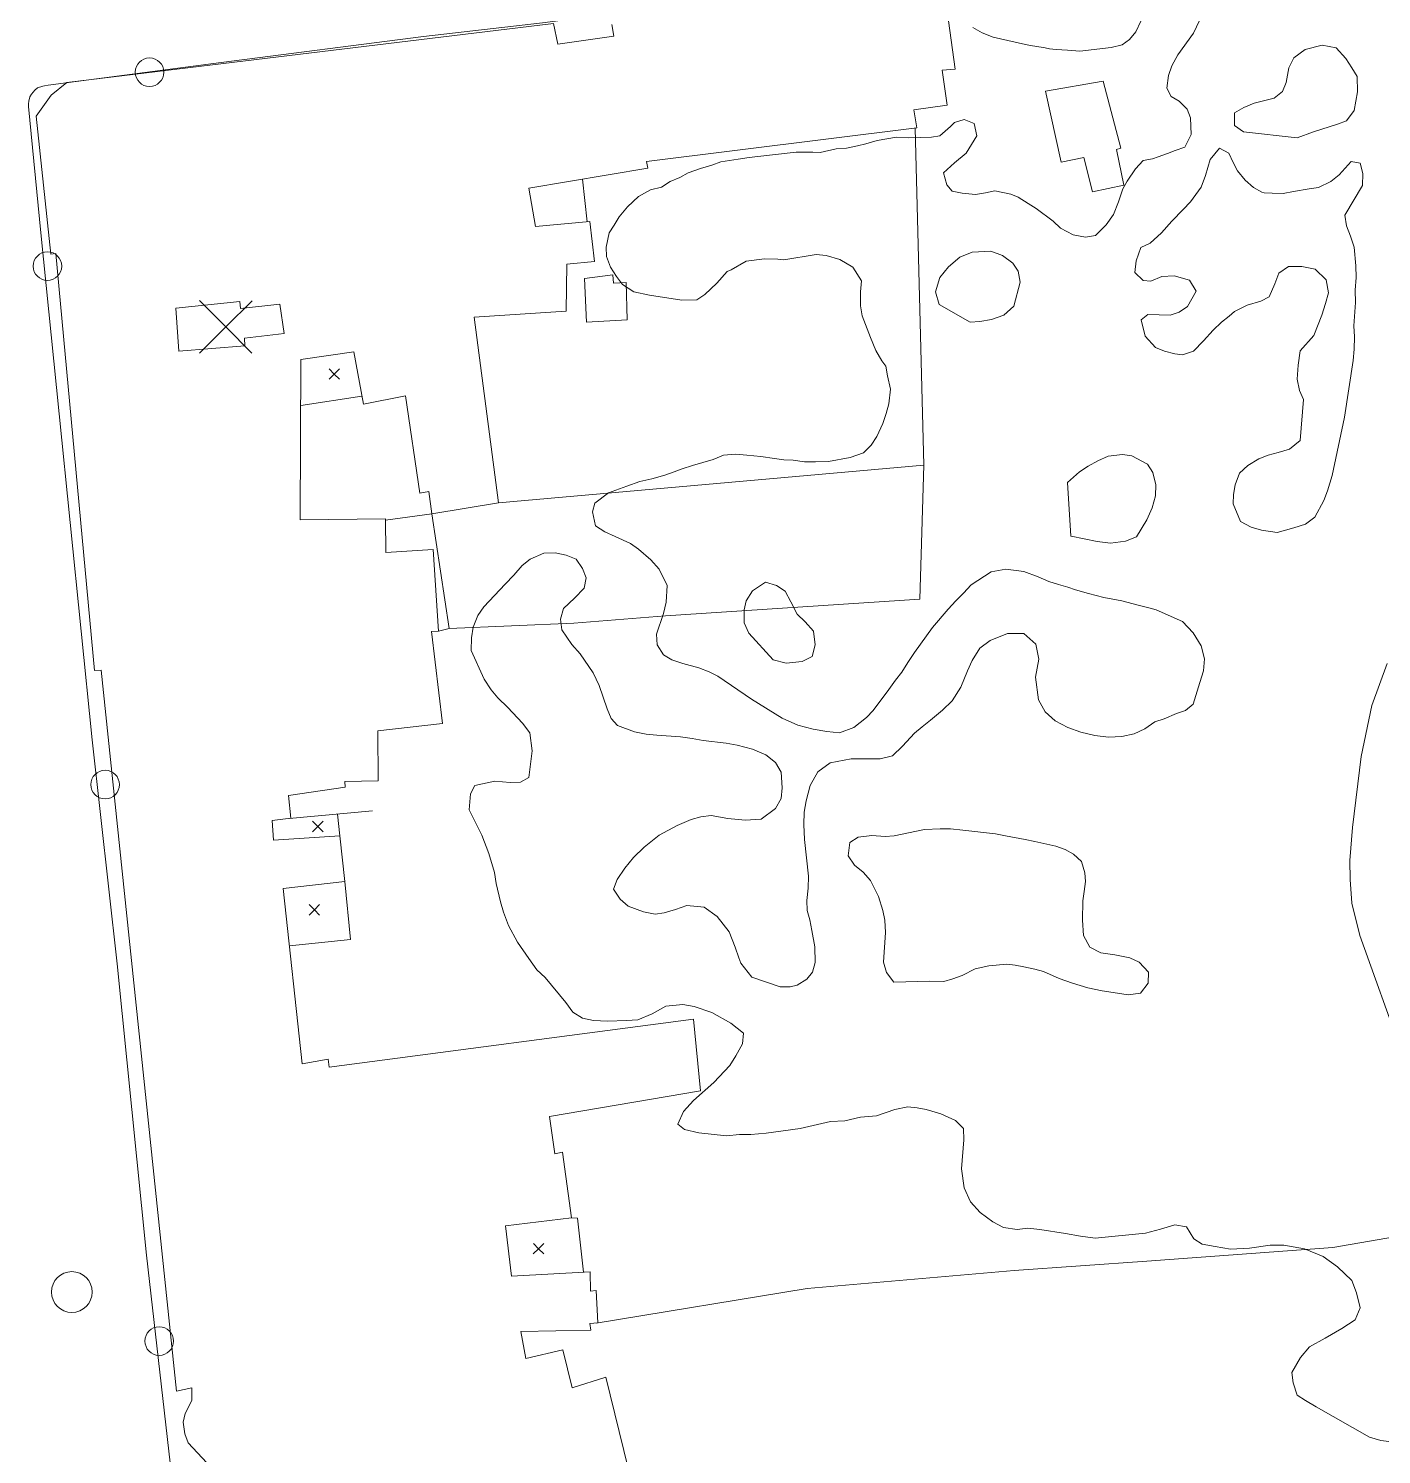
# Model space of a CAD drawing. Header units: metres. Extents: x 4652992 to 4879070, y 2074171 to 2309877.
# Drawn here: x 4654360 to 4654432.9, y 2308099.7 to 2308176.5 of the extents above; entities that cross this region are included whole.
import ezdxf

# ---------------------------------------------------------------- set-up
doc = ezdxf.new("R2010")
doc.units = ezdxf.units.M
doc.header["$MEASUREMENT"] = 0
for name, color, linetype, lineweight in [('Level 1', 2, 'Continuous', 0), ('Level 18', 5, 'Continuous', 0), ('Level 30', 5, 'Continuous', 0), ('Level 31', 38, 'Continuous', 0), ('Level 35', 4, 'Continuous', 0), ('Level 37', 3, 'Continuous', 0), ('Level 39', 9, 'Continuous', 0), ('Level 40', 1, 'Continuous', 0), ('Level 45', 9, 'Continuous', 0), ('Level 61', 4, 'Continuous', 0), ('Level 63', 3, 'Continuous', 0)]:
    doc.layers.add(name, color=color, linetype=linetype, lineweight=lineweight)

# ---------------------------------------------------------------- blocks, each defined once
blk = doc.blocks.new('POSTE_1')
at = {"layer": 'Level 61'}
blk.add_circle((-4.7e-05, -1.9e-05, -2.4e-05), 0.770001, dxfattribs=at)
blk = doc.blocks.new('AL_1')
at = {"layer": 'Level 45'}
blk.add_circle((2.1e-05, 1.3e-05, 3e-05), 1.100002, dxfattribs=at)
blk = doc.blocks.new('COTA_10')
at = {"layer": 'Level 39'}
for p, q in [((-1.408444, 1.419518, 3.9e-05), (1.3e-05, -4e-06, 3.9e-05)), ((1.419535, 1.408453, 3.9e-05), (1.3e-05, -4e-06, 3.9e-05)), ((1.3e-05, -4e-06, 3.9e-05), (-1.419509, -1.408461, 3.9e-05)), ((1.3e-05, -4e-06, 3.9e-05), (1.40847, -1.419526, 3.9e-05))]:
    blk.add_line(p, q, dxfattribs=at)
blk = doc.blocks.new('COTA_1')
at = {"layer": 'Level 63', "ltscale": 0.2}
for p, q in [((0.000125, 4.5e-05, -0.000195), (-1.419397, -1.408412, -0.000195)), ((-1.408332, 1.419567, -0.000195), (0.000125, 4.5e-05, -0.000195)), ((1.419647, 1.408502, -0.000195), (0.000125, 4.5e-05, -0.000195)), ((0.000125, 4.5e-05, -0.000195), (1.408582, -1.419477, -0.000195))]:
    blk.add_line(p, q, dxfattribs=at)
blk = doc.blocks.new('COTA_8')
at = {"layer": 'Level 63', "ltscale": 0.2}
for p, q in [((-4.5e-05, 0.000125, -0.000135), (-1.419567, -1.408332, -0.000135)), ((-1.408502, 1.419647, -0.000135), (-4.5e-05, 0.000125, -0.000135)), ((1.419477, 1.408582, -0.000135), (-4.5e-05, 0.000125, -0.000135)), ((-4.5e-05, 0.000125, -0.000135), (1.408412, -1.419397, -0.000135))]:
    blk.add_line(p, q, dxfattribs=at)

msp = doc.modelspace()

# ---------------------------------------------------------------- linework, layer by layer
at = {"layer": 'Level 1'}
msp.add_polyline3d([(4654436.268818, 2308114.91351, 1342.7), (4654431.699272, 2308127.633639, 1342.14), (4654431.270757, 2308129.375747, 1342.14), (4654431.179153, 2308130.640381, 1342.14), (4654431.156789, 2308131.663229, 1342.14), (4654431.297619, 2308133.443984, 1342.14), (4654431.773215, 2308137.260486, 1342), (4654432.35182, 2308140.018078, 1341.96), (4654433.173822, 2308142.286413, 1341.8)], dxfattribs=at)
at = {"layer": 'Level 18', "color": 30}
msp.add_line((4654360.83169, 2308173.403295, 1358.691232), (4654361.037496, 2308173.432343, 1358.666138), dxfattribs=at)
at = {"layer": 'Level 18', "color": 30, "extrusion": (-0.0787060201501853, 0.961788436240606, 0.2622372328750603), "elevation": 1854004.858352, "flags": 128}
msp.add_lwpolyline([(-4827130.392476, -502415.712933), (-4827136.835392, -502416.512438), (-4827148.185177, -502418.625926)], dxfattribs=at)
at = {"layer": 'Level 18', "color": 30, "extrusion": (0.1371394232418172, -0.9875870110538246, 0.0765811608078314), "elevation": -1641121.66457, "flags": 128}
msp.add_lwpolyline([(4927598.706696, 127411.832073), (4927608.109122, 127410.888517), (4927619.092746, 127409.372649)], dxfattribs=at)
at = {"layer": 'Level 18', "color": 30}
for points in [[(4654360.63352, 2308165.484067, 1359.426691), (4654359.975504, 2308172.282206, 1358.856691), (4654359.97359, 2308172.41894, 1358.846691), (4654359.997743, 2308172.573166, 1358.826691), (4654360.052708, 2308172.804529, 1358.796691), (4654360.14013, 2308172.938474, 1358.776691), (4654360.321902, 2308173.167099, 1358.756691), (4654360.465399, 2308173.28221, 1358.736691), (4654360.741406, 2308173.385862, 1358.696691), (4654360.831689, 2308173.403294, 1358.691233)], [(4654368.246971, 2308093.541565, 1364.093342), (4654366.325954, 2308110.401765, 1363.53), (4654364.74331, 2308126.096321, 1362.755324), (4654363.404847, 2308138.162528, 1361.810995), (4654361.631501, 2308155.734253, 1360.224416), (4654360.63352, 2308165.484067, 1359.426691)]]:
    msp.add_polyline3d(points, dxfattribs=at)
at = {"layer": 'Level 30', "color": 1}
for points in [[(4654409.317767, 2308178.479628, 1353.941197), (4654409.902349, 2308174.29657, 1353.661197), (4654409.190016, 2308174.238751, 1353.771197), (4654409.459521, 2308172.355459, 1353.891197), (4654407.673328, 2308172.097175, 1357.651197), (4654407.82559, 2308171.133517, 1357.521197), (4654393.263385, 2308169.31424, 1359.951197), (4654393.343568, 2308168.95752, 1359.981197), (4654386.928664, 2308167.889819, 1360.581197), (4654387.285739, 2308165.826098, 1360.381197), (4654390.214749, 2308166.085913, 1359.751197), (4654390.473174, 2308163.938184, 1359.801197), (4654388.967342, 2308163.786897, 1359.951197), (4654388.948477, 2308161.264909, 1359.921197), (4654383.977016, 2308160.931279, 1360.701197), (4654385.290482, 2308150.929064, 1361.851197), (4654381.69615, 2308150.342807, 1362.361197), (4654381.536357, 2308151.552396, 1361.111197), (4654381.05193, 2308151.456498, 1361.141197), (4654380.276326, 2308156.699833, 1361.051197), (4654378.014678, 2308156.247571, 1361.031197), (4654377.504671, 2308159.060283, 1361.061197), (4654374.647952, 2308158.652716, 1363.511197), (4654374.610716, 2308150.016297, 1363.481197), (4654379.208034, 2308150.076475, 1362.751197), (4654379.232866, 2308148.256828, 1362.631197), (4654381.766819, 2308148.42513, 1362.331197), (4654382.054323, 2308144.0199, 1362.421197), (4654381.682698, 2308144.005186, 1362.411197), (4654382.280955, 2308139.041674, 1361.781197), (4654378.794638, 2308138.660488, 1362.081197), (4654378.813805, 2308135.956887, 1362.461197), (4654377.015463, 2308135.927117, 1364.831197), (4654377.031265, 2308135.60898, 1364.791197), (4654373.979051, 2308135.162911, 1365.331197), (4654374.105679, 2308133.945154, 1365.311197), (4654373.106148, 2308133.822881, 1365.351197), (4654373.176973, 2308132.766288, 1365.291197), (4654376.74226, 2308132.997102, 1365.081197), (4654377.010959, 2308130.528497, 1364.961197), (4654373.700551, 2308130.164139, 1365.521197), (4654374.723341, 2308120.720098, 1366.081197), (4654376.118693, 2308120.958073, 1366.051197), (4654376.163561, 2308120.529124, 1366.051197), (4654395.79784, 2308123.120936, 1363.571197), (4654396.185877, 2308119.25605, 1363.761197), (4654388.04887, 2308117.886102, 1364.631197), (4654388.330148, 2308115.872437, 1364.731197), (4654388.742907, 2308115.962248, 1364.731197), (4654389.226481, 2308112.415587, 1364.711197), (4654385.67168, 2308111.988345, 1365.851197), (4654385.986466, 2308109.285497, 1366.021197), (4654390.237163, 2308109.506717, 1365.411197), (4654390.242711, 2308108.471946, 1365.421197), (4654390.560005, 2308108.505199, 1365.391197), (4654390.645289, 2308106.755467, 1365.391197), (4654390.210031, 2308106.723483, 1365.401197), (4654390.276216, 2308106.368178, 1365.401197), (4654386.501801, 2308106.304598, 1366.711197), (4654386.764687, 2308104.839133, 1365.741197), (4654388.769161, 2308105.308542, 1365.681197), (4654389.266658, 2308103.268198, 1365.701197), (4654391.071757, 2308103.844386, 1365.631197), (4654392.271948, 2308098.941858, 1365.111197)], [(4654369.583679, 2308099.230552, 1368.901197), (4654368.570448, 2308100.306787, 1368.881197), (4654368.389311, 2308100.779946, 1368.871197), (4654368.301955, 2308101.41956, 1368.861197), (4654368.407175, 2308101.887415, 1368.851197), (4654368.774096, 2308102.584503, 1368.821197), (4654368.774981, 2308103.258354, 1368.791197), (4654367.943898, 2308103.090911, 1366.701197), (4654363.88241, 2308141.928524, 1366.051197), (4654363.52345, 2308141.903876, 1366.111197), (4654361.439338, 2308164.362755, 1363.811197), (4654361.17236, 2308164.319749, 1362.541197), (4654360.377007, 2308171.759467, 1362.241197), (4654361.1977, 2308172.899288, 1362.331197), (4654362.037919, 2308173.568576, 1362.331197), (4654388.259823, 2308176.756853, 1360.841197), (4654388.498527, 2308175.642619, 1360.971197), (4654391.512756, 2308176.063191, 1359.931197), (4654391.39561, 2308176.701344, 1357.321197)], [(4654415.606955, 2308169.288957, 1349.682363), (4654414.76273, 2308173.115257, 1349.882363), (4654417.865251, 2308173.644108, 1349.782363), (4654418.830304, 2308170.031671, 1349.772363), (4654418.586986, 2308169.957654, 1349.772363), (4654418.989338, 2308168.040793, 1349.742363), (4654417.304037, 2308167.68039, 1350.012363), (4654416.827927, 2308169.535252, 1349.942363), (4654415.606955, 2308169.288957, 1349.682363)], [(4654373.738379, 2308160.060611, 1363.572902), (4654371.609075, 2308159.808313, 1363.572902), (4654371.635261, 2308159.390194, 1363.562902), (4654368.070314, 2308159.097812, 1363.482902), (4654367.905508, 2308161.424584, 1363.592902), (4654371.354877, 2308161.778433, 1363.432902), (4654371.390234, 2308161.404342, 1363.482902), (4654373.520671, 2308161.62583, 1363.612902), (4654373.738379, 2308160.060611, 1363.572902)]]:
    msp.add_polyline3d(points, dxfattribs=at)
at = {"layer": 'Level 31'}
msp.add_polyline3d([(4654392.229556, 2308160.786287, 1359.173515), (4654390.027434, 2308160.668655, 1359.243515), (4654389.932508, 2308163.01702, 1358.933515), (4654391.456015, 2308163.217924, 1358.983515), (4654391.483313, 2308162.773808, 1359.083515), (4654392.170225, 2308162.802311, 1359.003515), (4654392.229556, 2308160.786287, 1359.173515)], dxfattribs=at)
at = {"layer": 'Level 35'}
for p, q in [((4654390.075837, 2308166.073591, 1358.652363), (4654389.825313, 2308168.371939, 1358.572363)), ((4654374.637308, 2308156.183942, 1360.872363), (4654377.937104, 2308156.675389, 1360.902363)), ((4654381.69615, 2308150.342807, 1362.297324), (4654379.20898, 2308150.007132, 1362.767324)), ((4654374.019494, 2308133.934611, 1365.211197), (4654378.498095, 2308134.34286, 1365.101197)), ((4654376.74226, 2308132.997102, 1365.081197), (4654376.620061, 2308134.171668, 1365.147324))]:
    msp.add_line(p, q, dxfattribs=at)
at = {"layer": 'Level 35', "extrusion": (-0.0347623266351384, -0.000388577683413, 0.9993955321364488), "elevation": -161332.498697, "flags": 128}
msp.add_lwpolyline([(-2255982.136924, 4677108.642871), (-2255975.945897, 4677109.50582), (-2255975.810408, 4677108.930521)], dxfattribs=at)
at = {"layer": 'Level 35', "extrusion": (0.0663821588020885, 0.063970497398191, 0.9957415249227091), "elevation": 457979.000379, "flags": 128}
msp.add_lwpolyline([(-1567693.881442, -4931859.817829), (-1567695.923515, -4931862.421176), (-1567693.463218, -4931864.373687)], dxfattribs=at)
at = {"layer": 'Level 35', "extrusion": (-0.0648036727110336, -0.0313038327273505, 0.997406914984922), "elevation": -372513.585747, "flags": 128}
msp.add_lwpolyline([(-53825.450953, 5181607.162948), (-53828.217166, 5181608.135597), (-53828.367843, 5181607.857697)], dxfattribs=at)
at = {"layer": 'Level 37', "extrusion": (0.1946086744904954, 0.1081348073216285, 0.9749022142033357), "elevation": 1156701.751052, "flags": 128}
msp.add_lwpolyline([(-243067.036931, -5059033.946294), (-243076.392028, -5059055.506392), (-243060.286912, -5059064.130431)], dxfattribs=at)
at = {"layer": 'Level 37'}
for points in [[(4654382.627724, 2308144.161806, 1361.80008), (4654389.357855, 2308144.454041, 1360.66008), (4654394.289573, 2308144.850761, 1359.50008), (4654407.994056, 2308145.747618, 1355.80008), (4654408.207469, 2308152.96066, 1355.893515)], [(4654451.654963, 2308131.904718, 1348.582363), (4654452.046269, 2308115.17566, 1351.742363), (4654440.835905, 2308112.654296, 1344.262363), (4654430.237765, 2308110.827157, 1344.742363)], [(4654390.561224, 2308106.749289, 1360.822363), (4654401.925161, 2308108.606253, 1356.862363), (4654413.074977, 2308109.586897, 1351.482363), (4654420.230974, 2308110.085127, 1348.182363), (4654430.237765, 2308110.827157, 1344.742363)]]:
    msp.add_polyline3d(points, dxfattribs=at)
at = {"layer": 'Level 40', "color": 3}
for points in [[(4654433.404513, 2308100.345144, 1348.728935), (4654432.832186, 2308100.429307, 1349.328935), (4654432.223381, 2308100.603647, 1349.528935), (4654429.348264, 2308102.245132, 1349.408935), (4654428.774406, 2308102.578738, 1349.248935), (4654428.329604, 2308102.859441, 1349.208935), (4654428.112876, 2308103.538495, 1349.208935), (4654428.034708, 2308104.079742, 1349.128935), (4654428.49668, 2308104.90299, 1348.768935), (4654428.98716, 2308105.471523, 1348.648935), (4654429.822507, 2308105.944979, 1348.528935), (4654430.723456, 2308106.46098, 1348.528935), (4654431.445074, 2308106.928978, 1348.528935), (4654431.725568, 2308107.56623, 1348.768935), (4654431.510987, 2308108.383278, 1348.808935), (4654431.261458, 2308109.04106, 1348.848935), (4654430.493555, 2308109.772461, 1348.928935), (4654429.717682, 2308110.339324, 1348.968935), (4654428.712203, 2308110.757278, 1349.008935), (4654427.600351, 2308110.946876, 1349.248935), (4654426.869845, 2308110.95122, 1349.408935), (4654425.763203, 2308110.779925, 1349.888935), (4654424.739636, 2308110.730809, 1350.048935), (4654423.897547, 2308110.867689, 1350.368935), (4654423.196163, 2308111.004755, 1350.688935), (4654422.751362, 2308111.285458, 1351.128935), (4654422.361127, 2308111.943054, 1352.128935), (4654421.734848, 2308112.037761, 1352.608935), (4654420.951922, 2308111.803205, 1353.368935), (4654420.147843, 2308111.600465, 1354.048935), (4654417.443161, 2308111.326223, 1355.568935), (4654416.6492, 2308111.426015, 1355.888935), (4654415.839912, 2308111.584168, 1356.488935), (4654414.452472, 2308111.799939, 1357.728935), (4654413.820368, 2308111.868101, 1357.728935), (4654413.240071, 2308111.787726, 1357.728935), (4654412.505887, 2308111.903519, 1357.728935), (4654411.926204, 2308112.21058, 1357.728935), (4654411.246587, 2308112.703267, 1357.728935), (4654410.725149, 2308113.275773, 1357.808935), (4654410.385189, 2308114.034275, 1357.928935), (4654410.24418, 2308115.058407, 1358.048935), (4654410.360367, 2308116.613613, 1358.208935), (4654410.353625, 2308117.223949, 1358.288935), (4654409.916794, 2308117.66919, 1358.888935), (4654409.121301, 2308118.018426, 1359.528935), (4654408.329486, 2308118.256212, 1359.968935), (4654407.843913, 2308118.351104, 1360.288935), (4654407.346691, 2308118.392907, 1360.408935), (4654406.641015, 2308118.253985, 1360.408935), (4654405.667108, 2308117.918338, 1360.408935), (4654404.805398, 2308117.837591, 1360.488935), (4654403.947367, 2308117.645395, 1360.728935), (4654403.178236, 2308117.601922, 1360.888935), (4654401.548928, 2308117.228258, 1361.368935), (4654399.721282, 2308116.976402, 1361.488935), (4654398.892374, 2308116.916928, 1361.528935), (4654398.269773, 2308116.900185, 1361.608935), (4654397.581571, 2308116.840897, 1361.768935), (4654396.095729, 2308116.99285, 1362.248935), (4654395.319241, 2308117.172275, 1362.408935), (4654394.961193, 2308117.463707, 1362.608935), (4654395.253336, 2308118.154048, 1362.448935), (4654395.803593, 2308118.738582, 1362.288935), (4654396.890312, 2308119.716567, 1362.208935), (4654397.764899, 2308120.625277, 1362.208935), (4654398.076048, 2308121.145807, 1362.168935), (4654398.443296, 2308121.793788, 1362.168935), (4654398.484682, 2308122.367036, 1362.128935), (4654397.816714, 2308122.912812, 1362.208935), (4654396.786405, 2308123.474032, 1362.248935), (4654395.844381, 2308123.796537, 1362.288935), (4654395.223927, 2308123.917788, 1362.408935), (4654394.30244, 2308123.82104, 1362.688935), (4654393.565495, 2308123.411403, 1362.888935), (4654392.792071, 2308123.091942, 1363.048935), (4654392.190622, 2308123.043382, 1363.168935), (4654391.17288, 2308123.020811, 1363.008935), (4654390.421222, 2308123.056971, 1363.008935), (4654389.827744, 2308123.172949, 1363.008935), (4654389.307838, 2308123.496012, 1362.928935), (4654388.915457, 2308124.015614, 1363.048935), (4654387.805448, 2308125.367524, 1363.048935), (4654387.362793, 2308125.78622, 1363.048935), (4654386.933933, 2308126.396, 1363.048935), (4654386.308883, 2308127.26558, 1363.208935), (4654385.830363, 2308128.161891, 1363.368935), (4654385.565507, 2308128.878033, 1363.408935), (4654385.40641, 2308129.435095, 1363.408935), (4654385.172823, 2308130.421953, 1363.448935), (4654385.079328, 2308131.02156, 1363.448935), (4654384.770636, 2308132.050779, 1363.448935), (4654384.396343, 2308133.037451, 1363.448935), (4654383.708452, 2308134.389918, 1363.528935), (4654383.786931, 2308135.260426, 1363.568935), (4654384.026654, 2308135.711867, 1363.368935), (4654385.090993, 2308135.946794, 1363.008935), (4654385.917755, 2308135.868274, 1362.928935), (4654386.486403, 2308135.895561, 1362.928935), (4654386.933965, 2308136.140289, 1362.888935), (4654387.107783, 2308137.573502, 1362.768935), (4654386.982101, 2308138.539274, 1362.768935), (4654386.58972, 2308139.058876, 1362.808935), (4654385.791163, 2308139.906999, 1363.168935), (4654385.258077, 2308140.426415, 1363.448935), (4654384.902175, 2308140.855841, 1363.568935), (4654384.521443, 2308141.428532, 1363.568935), (4654383.820371, 2308142.977353, 1363.728935), (4654383.831102, 2308143.667322, 1363.728935), (4654383.926441, 2308144.230027, 1363.728935), (4654384.179959, 2308144.87255, 1363.448935), (4654384.506435, 2308145.33472, 1363.208935), (4654385.645575, 2308146.551605, 1362.848935), (4654386.118581, 2308147.040505, 1362.448935), (4654386.570436, 2308147.561221, 1362.248935), (4654387.008495, 2308147.890854, 1362.008935), (4654387.727967, 2308148.220859, 1362.008935), (4654388.350568, 2308148.237602, 1362.008935), (4654388.944046, 2308148.121623, 1362.088935), (4654389.48725, 2308147.904738, 1362.128935), (4654389.825678, 2308147.39568, 1362.288935), (4654390.0234, 2308146.886435, 1362.288935), (4654389.901085, 2308146.329002, 1362.328935), (4654389.389454, 2308145.792285, 1362.408935), (4654388.791068, 2308145.244839, 1362.488935), (4654388.635953, 2308144.666134, 1362.448935), (4654388.708296, 2308144.098343, 1362.448935), (4654389.237091, 2308143.302938, 1362.368935), (4654389.689249, 2308142.799337, 1362.248935), (4654390.393081, 2308141.775947, 1362.088935), (4654390.723539, 2308141.10235, 1362.008935), (4654391.147492, 2308139.829146, 1362.008935), (4654391.37219, 2308139.314629, 1362.048935), (4654391.712765, 2308138.943564, 1362.088935), (4654392.621988, 2308138.599786, 1362.008935), (4654393.242442, 2308138.478535, 1361.888935), (4654393.820593, 2308138.420917, 1361.688935), (4654395.09645, 2308138.337682, 1361.448935), (4654395.722729, 2308138.242976, 1361.328935), (4654396.316207, 2308138.126997, 1361.168935), (4654397.553438, 2308137.995946, 1361.088935), (4654398.146916, 2308137.879967, 1360.888935), (4654398.971532, 2308137.663453, 1360.728935), (4654399.691921, 2308137.356577, 1360.648935), (4654400.221329, 2308136.94861, 1360.608935), (4654400.526957, 2308136.418278, 1360.568935), (4654400.568032, 2308135.579771, 1360.688935), (4654400.526646, 2308135.006523, 1360.728935), (4654400.209672, 2308134.459448, 1360.888935), (4654399.43778, 2308133.890544, 1361.088935), (4654398.581896, 2308133.836342, 1361.168935), (4654397.647228, 2308133.935949, 1361.248935), (4654396.751187, 2308134.083372, 1361.408935), (4654396.20369, 2308134.02427, 1361.528935), (4654395.665696, 2308133.880262, 1361.688935), (4654394.919249, 2308133.555529, 1361.848935), (4654393.958523, 2308133.023527, 1362.048935), (4654393.142181, 2308132.380261, 1362.208935), (4654392.570772, 2308131.827543, 1362.328935), (4654392.107268, 2308131.253739, 1362.488935), (4654391.691892, 2308130.642846, 1362.768935), (4654391.494473, 2308130.127773, 1362.808935), (4654391.854053, 2308129.586898, 1362.888935), (4654392.275557, 2308129.200017, 1362.888935), (4654393.109675, 2308128.898599, 1362.608935), (4654393.73013, 2308128.777348, 1362.448935), (4654394.223674, 2308128.846994, 1362.408935), (4654394.827269, 2308129.033548, 1362.328935), (4654395.436689, 2308129.246645, 1362.168935), (4654396.371356, 2308129.147039, 1361.968935), (4654397.07795, 2308128.64908, 1361.888935), (4654397.714649, 2308127.832588, 1361.808935), (4654398.037136, 2308126.994453, 1361.608935), (4654398.250185, 2308126.426848, 1361.368935), (4654398.353798, 2308126.129773, 1360.928935), (4654398.948194, 2308125.376913, 1360.888935), (4654400.466222, 2308124.858796, 1360.288935), (4654401.00207, 2308124.86481, 1360.208935), (4654401.387708, 2308124.955543, 1359.768935), (4654401.906697, 2308125.269361, 1359.408935), (4654402.215699, 2308125.651898, 1359.168935), (4654402.359166, 2308126.177514, 1358.968935), (4654402.345067, 2308127.010749, 1358.968935), (4654402.174936, 2308127.902159, 1358.888935), (4654402.075616, 2308128.475222, 1358.728935), (4654401.931846, 2308128.973923, 1358.648935), (4654401.90763, 2308129.504626, 1358.528935), (4654401.972314, 2308130.184051, 1358.408935), (4654401.998373, 2308130.81566, 1358.408935), (4654401.785635, 2308132.79502, 1358.408935), (4654401.738735, 2308133.606982, 1358.408935), (4654401.770619, 2308134.265135, 1358.408935), (4654401.877606, 2308134.880929, 1358.408935), (4654402.085142, 2308135.698534, 1358.408935), (4654402.502665, 2308136.447421, 1358.288935), (4654403.17033, 2308136.925963, 1357.608935), (4654404.288621, 2308137.150346, 1357.168935), (4654405.863362, 2308137.147116, 1356.888935), (4654406.515086, 2308137.296581, 1356.808935), (4654407.053694, 2308137.828026, 1356.608935), (4654407.714002, 2308138.529467, 1356.288935), (4654408.125086, 2308138.864372, 1356.208935), (4654408.56897, 2308139.22055, 1356.088935), (4654409.221307, 2308139.757452, 1355.808935), (4654409.727115, 2308140.267625, 1355.488935), (4654410.198589, 2308141.005968, 1355.248935), (4654410.558481, 2308141.876848, 1355.208935), (4654410.821501, 2308142.434466, 1354.888935), (4654411.22155, 2308143.103719, 1354.448935), (4654411.790813, 2308143.518443, 1354.048935), (4654412.716591, 2308143.891179, 1353.928935), (4654413.587803, 2308143.88702, 1353.688935), (4654414.249947, 2308143.3147, 1353.688935), (4654414.410576, 2308142.508195, 1353.528935), (4654414.22787, 2308141.547324, 1353.528935), (4654414.38206, 2308140.326838, 1353.528935), (4654414.745318, 2308139.674513, 1353.448935), (4654415.284229, 2308139.181641, 1352.808935), (4654415.965993, 2308138.826948, 1352.408935), (4654416.671055, 2308138.578432, 1352.248935), (4654417.420566, 2308138.404279, 1351.848935), (4654418.160575, 2308138.31503, 1351.248935), (4654418.869929, 2308138.342502, 1350.768935), (4654419.548629, 2308138.486696, 1350.728935), (4654420.115745, 2308138.763426, 1350.728935), (4654420.646382, 2308139.130333, 1350.728935), (4654421.163224, 2308139.306157, 1350.008935), (4654421.817094, 2308139.593616, 1349.528935), (4654422.301135, 2308139.748167, 1349.168935), (4654422.712218, 2308140.083072, 1348.808935), (4654423.082227, 2308141.256484, 1348.968935), (4654423.275968, 2308141.883007, 1349.008935), (4654423.334827, 2308142.535888, 1349.008935), (4654423.1509, 2308143.236215, 1349.088935), (4654422.712538, 2308143.9309, 1349.168935), (4654422.142972, 2308144.540493, 1349.208935), (4654420.734995, 2308145.175518, 1349.888935), (4654420.336175, 2308145.281139, 1350.288935), (4654419.748521, 2308145.423662, 1350.688935), (4654418.869953, 2308145.650719, 1351.048935), (4654417.898807, 2308145.840503, 1351.408935), (4654417.074191, 2308146.057016, 1351.848935), (4654416.384457, 2308146.247171, 1352.408935), (4654415.964485, 2308146.384608, 1353.248935), (4654415.463585, 2308146.537861, 1353.488935), (4654414.935708, 2308146.696385, 1353.448935), (4654414.371352, 2308146.945086, 1353.448935), (4654413.591186, 2308147.235961, 1353.688935), (4654412.635367, 2308147.367384, 1354.368935), (4654411.842938, 2308147.217733, 1354.728935), (4654410.760512, 2308146.515735, 1355.568935), (4654410.353107, 2308146.069381, 1356.048935), (4654409.92455, 2308145.654843, 1356.648935), (4654409.517145, 2308145.208488, 1357.088935), (4654408.679037, 2308144.209601, 1356.928935), (4654407.711258, 2308142.876181, 1356.928935), (4654407.340332, 2308142.339649, 1357.248935), (4654407.029183, 2308141.819119, 1357.568935), (4654406.681555, 2308141.388765, 1357.848935), (4654406.316454, 2308140.878778, 1358.088935), (4654405.4762, 2308139.741898, 1358.528935), (4654405.113244, 2308139.369905, 1358.688935), (4654404.43393, 2308138.838274, 1358.928935), (4654403.666331, 2308138.545358, 1359.168935), (4654402.980275, 2308138.624063, 1359.368935), (4654402.246091, 2308138.739856, 1359.528935), (4654401.421475, 2308138.95637, 1359.648935), (4654400.577854, 2308139.342693, 1359.648935), (4654398.916055, 2308140.359512, 1359.728935), (4654397.106195, 2308141.599044, 1359.968935), (4654396.649744, 2308141.826658, 1360.048935), (4654396.079564, 2308142.048815, 1360.128935), (4654395.227972, 2308142.2706, 1360.408935), (4654394.624991, 2308142.471484, 1360.448935), (4654394.18019, 2308142.752187, 1360.488935), (4654393.847586, 2308143.28779, 1360.488935), (4654393.802218, 2308143.850309, 1360.568935), (4654394.187554, 2308144.96536, 1360.568935), (4654394.321518, 2308145.575882, 1360.568935), (4654394.378846, 2308146.478207, 1360.568935), (4654393.954278, 2308147.363974, 1360.848935), (4654393.50212, 2308147.867575, 1361.128935), (4654392.839977, 2308148.439895, 1361.288935), (4654392.401, 2308148.747142, 1361.368935), (4654391.584355, 2308149.128194, 1361.808935), (4654391.019999, 2308149.376895, 1361.848935), (4654390.527069, 2308149.694686, 1361.888935), (4654390.354791, 2308150.448102, 1361.768935), (4654390.486609, 2308150.92063, 1361.608935), (4654391.2257, 2308151.468261, 1361.288935), (4654392.205432, 2308151.830453, 1361.168935), (4654392.907429, 2308152.080825, 1361.008935), (4654393.559153, 2308152.23029, 1361.008935), (4654394.249502, 2308152.427572, 1360.768935), (4654394.766344, 2308152.603396, 1360.568935), (4654395.196432, 2308152.768491, 1360.208935), (4654395.74025, 2308152.939044, 1359.968935), (4654396.854863, 2308153.274877, 1359.768935), (4654397.410331, 2308153.498518, 1359.728935), (4654398.071557, 2308153.563078, 1359.608935), (4654398.676684, 2308153.500188, 1359.408935), (4654399.422517, 2308153.437484, 1359.368935), (4654400.156702, 2308153.321691, 1359.288935), (4654400.675075, 2308153.248071, 1359.088935), (4654401.178122, 2308153.232813, 1358.928935), (4654401.777425, 2308153.143378, 1358.848935), (4654402.367225, 2308153.138849, 1358.728935), (4654403.076579, 2308153.166321, 1358.208935), (4654404.248823, 2308153.380161, 1357.608935), (4654404.950821, 2308153.630533, 1357.288935), (4654405.379377, 2308154.045071, 1357.048935), (4654405.678877, 2308154.512513, 1357.008935), (4654405.997997, 2308155.197581, 1357.008935), (4654406.174264, 2308155.744471, 1356.968935), (4654406.317731, 2308156.270087, 1356.968935), (4654406.405713, 2308157.055691, 1356.928935), (4654406.254587, 2308157.777291, 1356.888935), (4654406.170594, 2308158.291992, 1357.088935), (4654405.953252, 2308158.58361, 1356.728935), (4654405.626473, 2308159.145758, 1356.728935), (4654405.328816, 2308159.840628, 1356.728935), (4654404.881565, 2308161.007654, 1356.528935), (4654404.803397, 2308161.5489, 1356.448935), (4654404.798801, 2308162.29723, 1356.288935), (4654404.846011, 2308162.897023, 1356.208935), (4654404.386497, 2308163.623523, 1356.208935), (4654403.689406, 2308164.036577, 1356.208935), (4654402.951544, 2308164.26382, 1356.328935), (4654402.400369, 2308164.316166, 1356.568935), (4654400.674804, 2308164.016679, 1357.528935), (4654400.345264, 2308164.053395, 1358.088935), (4654399.620583, 2308164.084284, 1358.088935), (4654398.633495, 2308163.944991, 1358.088935), (4654397.830949, 2308163.492808, 1358.088935), (4654397.612992, 2308163.396988, 1358.728935), (4654397.051086, 2308162.759365, 1359.128935), (4654396.414075, 2308162.164102, 1359.288935), (4654395.98184, 2308161.861013, 1359.448935), (4654395.164581, 2308161.854628, 1359.608935), (4654393.420625, 2308162.112388, 1359.608935), (4654392.590185, 2308162.302357, 1359.528935), (4654391.974023, 2308162.699595, 1359.528935), (4654391.645097, 2308163.123749, 1359.488935), (4654391.333645, 2308163.627536, 1359.368935), (4654391.120596, 2308164.195141, 1359.128935), (4654391.090556, 2308164.6993, 1359.128935), (4654391.259467, 2308165.469088, 1358.968935), (4654391.520341, 2308165.888713, 1358.848935), (4654391.78704, 2308166.334881, 1358.688935), (4654392.244719, 2308166.882142, 1358.368935), (4654392.843105, 2308167.429588, 1358.288935), (4654393.487472, 2308167.801952, 1358.248935), (4654394.079418, 2308167.935417, 1358.248935), (4654394.538629, 2308168.233234, 1358.248935), (4654395.06712, 2308168.462147, 1358.208935), (4654395.514682, 2308168.706875, 1358.168935), (4654396.183879, 2308168.935974, 1358.128935), (4654396.787475, 2308169.122527, 1358.048935), (4654397.277341, 2308169.303623, 1357.968935), (4654398.210476, 2308169.453459, 1357.648935), (4654398.790773, 2308169.533835, 1357.328935), (4654399.885766, 2308169.652041, 1357.048935), (4654401.327773, 2308169.813163, 1356.888935), (4654402.231785, 2308169.830278, 1356.768935), (4654402.621102, 2308169.809562, 1356.408935), (4654403.479133, 2308170.001758, 1356.408935), (4654404.047782, 2308170.029045, 1356.208935), (4654404.639728, 2308170.162509, 1356.088935), (4654405.085144, 2308170.269243, 1355.728935), (4654405.688739, 2308170.455797, 1355.688935), (4654406.741429, 2308170.637635, 1355.448935), (4654407.406333, 2308170.590746, 1355.208935), (4654408.624558, 2308170.629504, 1354.928935), (4654409.06415, 2308170.709694, 1354.528935), (4654409.650886, 2308171.204051, 1354.488935), (4654409.865164, 2308171.41132, 1354.008935), (4654410.382006, 2308171.587145, 1353.808935), (4654410.92521, 2308171.37026, 1353.648935), (4654411.061009, 2308170.707021, 1354.088935), (4654410.488986, 2308169.766866, 1354.408935), (4654409.869449, 2308169.251236, 1354.568935), (4654409.271064, 2308168.70379, 1354.608935), (4654409.439663, 2308168.061823, 1354.608935), (4654409.73211, 2308167.727846, 1354.368935), (4654410.271636, 2308167.622411, 1354.168935), (4654410.984668, 2308167.538434, 1354.168935), (4654411.537989, 2308167.624081, 1353.688935), (4654412.043182, 2308167.746816, 1353.328935), (4654412.900599, 2308167.551575, 1352.848935), (4654413.287769, 2308167.392866, 1352.488935), (4654413.834652, 2308167.064531, 1352.248935), (4654414.252477, 2308166.7891, 1352.208935), (4654415.172734, 2308166.110974, 1352.208935), (4654415.567261, 2308165.729365, 1352.208935), (4654416.249025, 2308165.374672, 1351.728935), (4654416.923432, 2308165.242878, 1351.568935), (4654417.449777, 2308165.333797, 1351.328935), (4654418.02701, 2308165.913059, 1350.888935), (4654418.430737, 2308166.470863, 1350.768935), (4654418.69008, 2308167.139931, 1350.608935), (4654418.92827, 2308167.840815, 1350.488935), (4654419.162169, 2308168.265711, 1350.288935), (4654419.61617, 2308168.924421, 1349.688935), (4654420.023575, 2308169.370776, 1349.408935), (4654420.522943, 2308169.466967, 1349.408935), (4654420.827653, 2308169.573515, 1349.008935), (4654421.344495, 2308169.74934, 1348.848935), (4654421.747607, 2308169.919706, 1348.488935), (4654422.264449, 2308170.095531, 1348.048935), (4654422.610545, 2308170.775327, 1348.408935), (4654422.58112, 2308171.666923, 1348.368935), (4654422.404549, 2308172.144351, 1348.368935), (4654421.961894, 2308172.563048, 1348.368935), (4654421.538244, 2308172.811935, 1348.528935), (4654421.301896, 2308173.273362, 1348.648935), (4654421.393557, 2308173.947516, 1348.408935), (4654421.564, 2308174.467861, 1348.128935), (4654421.892622, 2308175.068024, 1347.928935), (4654422.738701, 2308176.231449, 1347.408935), (4654423.05782, 2308176.916518, 1347.328935)], [(4654419.896688, 2308176.86989, 1349.288935), (4654419.633667, 2308176.312272, 1349.608935), (4654419.286039, 2308175.881918, 1350.008935), (4654418.886605, 2308175.600102, 1350.568935), (4654418.294659, 2308175.466637, 1351.088935), (4654416.619369, 2308175.268056, 1351.088935), (4654415.954464, 2308175.314945, 1351.088935), (4654415.343513, 2308175.351291, 1351.208935), (4654414.986996, 2308175.393279, 1351.768935), (4654414.74421, 2308175.440725, 1352.488935), (4654414.636305, 2308175.461812, 1353.008935), (4654413.956073, 2308175.567062, 1353.328935), (4654413.524452, 2308175.65141, 1353.608935), (4654411.944501, 2308176.015533, 1354.328935), (4654411.347344, 2308176.242961, 1354.408935), (4654410.84859, 2308176.534208, 1354.408935)], [(4654428.32781, 2308170.5916, 1345.307311), (4654429.205101, 2308170.922647, 1345.247311), (4654430.49339, 2308171.324934, 1345.227311), (4654430.97324, 2308171.505239, 1345.187311), (4654431.396781, 2308172.065403, 1345.127311), (4654431.488602, 2308172.569162, 1345.087311), (4654431.580423, 2308173.07292, 1345.087311), (4654431.556473, 2308173.891663, 1345.007311), (4654431.275894, 2308174.362522, 1345.007311), (4654430.940031, 2308174.859814, 1345.027311), (4654430.42371, 2308175.43933, 1345.087311), (4654429.664317, 2308175.59146, 1345.247311), (4654428.761995, 2308175.357572, 1345.387311), (4654428.146524, 2308174.897287, 1345.767311), (4654427.866937, 2308174.369714, 1346.327311), (4654427.727117, 2308173.568422, 1346.327311), (4654427.53307, 2308173.085143, 1346.327311), (4654427.091806, 2308172.728175, 1346.387311), (4654426.013193, 2308172.452817, 1346.627311), (4654425.447804, 2308172.228218, 1346.787311), (4654424.946043, 2308171.9448, 1347.087311), (4654424.951223, 2308171.252677, 1347.287311), (4654425.426874, 2308170.91167, 1347.087311), (4654428.32781, 2308170.5916, 1345.307311)], [(4654428.488665, 2308154.295843, 1344.707311), (4654427.917005, 2308153.826781, 1344.787311), (4654427.299461, 2308153.643346, 1344.847311), (4654426.767456, 2308153.504203, 1345.027311), (4654426.252138, 2308153.300288, 1345.167311), (4654425.658578, 2308152.943116, 1345.507311), (4654425.219398, 2308152.524302, 1345.627311), (4654424.979445, 2308151.896644, 1345.627311), (4654424.899098, 2308151.37523, 1345.627311), (4654424.883425, 2308150.871574, 1345.627311), (4654425.277681, 2308149.932575, 1345.487311), (4654425.850345, 2308149.618206, 1345.407311), (4654426.395895, 2308149.462844, 1345.327311), (4654427.237697, 2308149.340277, 1344.947311), (4654428.143149, 2308149.588896, 1344.547311), (4654428.778426, 2308149.784136, 1344.467311), (4654429.269761, 2308150.161788, 1344.447311), (4654429.765295, 2308151.060751, 1344.447311), (4654429.950999, 2308151.576417, 1344.447311), (4654430.202435, 2308152.40142, 1344.307311), (4654430.872287, 2308155.553721, 1344.207311), (4654431.338723, 2308158.608556, 1344.187311), (4654431.39091, 2308159.212399, 1344.187311), (4654431.408677, 2308159.86921, 1344.167311), (4654431.366982, 2308160.461145, 1344.167311), (4654431.466143, 2308161.715948, 1344.147311), (4654431.440099, 2308162.381536, 1344.127311), (4654431.493333, 2308163.061956, 1344.127311), (4654431.490236, 2308163.692232, 1344.127311), (4654431.387018, 2308164.711144, 1344.087311), (4654431.193025, 2308165.302874, 1344.027311), (4654430.975039, 2308165.853339, 1344.027311), (4654430.897876, 2308166.421665, 1344.047311), (4654431.848251, 2308168.028097, 1344.067311), (4654431.862888, 2308168.670177, 1344.167311), (4654431.709576, 2308169.238401, 1344.227311), (4654431.239128, 2308169.317289, 1344.567311), (4654430.585047, 2308168.603662, 1344.867311), (4654430.143784, 2308168.246694, 1345.067311), (4654429.465731, 2308167.921806, 1345.027311), (4654428.960851, 2308167.83866, 1345.047311), (4654428.124251, 2308167.699107, 1345.247311), (4654427.5693, 2308167.595277, 1345.627311), (4654426.977844, 2308167.606262, 1346.067311), (4654426.541816, 2308167.632182, 1346.447311), (4654426.413513, 2308167.673242, 1347.047311), (4654425.962892, 2308167.91709, 1347.127311), (4654425.528969, 2308168.311167, 1347.147311), (4654425.102353, 2308168.811282, 1347.207311), (4654424.880189, 2308169.27044, 1347.327311), (4654424.635078, 2308169.764909, 1347.587311), (4654424.143777, 2308170.032264, 1347.647311), (4654423.634697, 2308169.427805, 1347.767311), (4654423.377, 2308168.573341, 1347.947311), (4654423.148521, 2308167.928027, 1347.927311), (4654422.572673, 2308167.152656, 1347.927311), (4654422.180434, 2308166.739795, 1348.007311), (4654421.574342, 2308166.108699, 1348.267311), (4654421.012061, 2308165.468827, 1348.427311), (4654420.410146, 2308164.929039, 1348.647311), (4654419.903171, 2308164.692738, 1348.927311), (4654419.641308, 2308163.961967, 1349.147311), (4654419.568256, 2308163.331589, 1348.967311), (4654420.028257, 2308162.91693, 1348.587311), (4654420.443421, 2308162.864475, 1348.287311), (4654421.032804, 2308163.13034, 1347.927311), (4654421.692065, 2308163.151844, 1347.827311), (4654422.526559, 2308162.923239, 1347.827311), (4654422.872849, 2308162.331714, 1347.827311), (4654422.40757, 2308161.503477, 1348.007311), (4654421.964224, 2308161.208357, 1348.227311), (4654421.4729, 2308161.045707, 1348.487311), (4654420.881444, 2308161.056692, 1348.727311), (4654420.278515, 2308161.085333, 1348.927311), (4654419.925921, 2308160.787389, 1349.387311), (4654420.13659, 2308159.915884, 1349.547311), (4654420.690461, 2308159.298131, 1349.327311), (4654421.168207, 2308159.110279, 1349.127311), (4654421.731491, 2308158.966721, 1348.827311), (4654422.146655, 2308158.914266, 1348.407311), (4654422.734991, 2308159.103553, 1347.927311), (4654423.278491, 2308159.655043, 1347.747311), (4654423.795914, 2308160.227115, 1347.747311), (4654424.252828, 2308160.657734, 1347.127311), (4654424.658624, 2308160.991092, 1346.567311), (4654424.954886, 2308161.23889, 1346.227311), (4654425.636069, 2308161.578509, 1346.167311), (4654426.368359, 2308161.800387, 1346.127311), (4654426.813789, 2308162.03366, 1345.707311), (4654427.127807, 2308162.723268, 1345.127311), (4654427.343765, 2308163.30966, 1344.807311), (4654427.861177, 2308163.666729, 1344.807311), (4654428.575722, 2308163.661801, 1344.687311), (4654429.291304, 2308163.518448, 1344.447311), (4654429.883774, 2308162.939035, 1344.347311), (4654430.012044, 2308162.252968, 1344.307311), (4654429.857631, 2308161.669604, 1344.307311), (4654429.650016, 2308161.050826, 1344.387311), (4654429.219146, 2308159.954619, 1344.567311), (4654428.47848, 2308159.120121, 1344.647311), (4654428.377257, 2308158.357169, 1344.647311), (4654428.322975, 2308157.600171, 1344.607311), (4654428.452293, 2308156.990682, 1344.587311), (4654428.668196, 2308156.502064, 1344.567311), (4654428.488665, 2308154.295843, 1344.707311)], [(4654410.704624, 2308160.668946, 1354.327311), (4654411.229321, 2308160.70205, 1354.307311), (4654411.845818, 2308160.808909, 1354.307311), (4654412.519693, 2308161.042489, 1354.307311), (4654413.050673, 2308161.535058, 1354.267311), (4654413.399145, 2308162.816703, 1354.207311), (4654413.299035, 2308163.420341, 1354.187311), (4654413.009065, 2308163.84701, 1354.187311), (4654412.455183, 2308164.249761, 1354.187311), (4654411.819927, 2308164.484524, 1354.207311), (4654410.806, 2308164.441926, 1354.247311), (4654410.151941, 2308164.158303, 1354.267311), (4654409.541683, 2308163.650902, 1354.327311), (4654409.068071, 2308163.070053, 1354.347311), (4654408.829155, 2308162.303971, 1354.407311), (4654409.033574, 2308161.618007, 1354.427311), (4654410.704624, 2308160.668946, 1354.327311)], [(4654416.126239, 2308149.139768, 1352.087311), (4654416.155447, 2308149.133917, 1351.587311), (4654417.542799, 2308148.855988, 1350.507311), (4654418.267771, 2308148.756826, 1350.307311), (4654419.068903, 2308148.872768, 1350.267311), (4654419.666629, 2308149.106246, 1350.267311), (4654420.226838, 2308150.022968, 1350.267311), (4654420.516862, 2308150.67131, 1350.287311), (4654420.6984, 2308151.31067, 1350.307311), (4654420.700516, 2308151.893829, 1350.347311), (4654420.554511, 2308152.56809, 1350.367311), (4654420.267673, 2308153.009489, 1350.467311), (4654419.418585, 2308153.456021, 1350.867311), (4654418.904326, 2308153.543686, 1351.167311), (4654418.138662, 2308153.451353, 1351.607311), (4654417.581616, 2308153.194368, 1351.787311), (4654417.065251, 2308152.913876, 1351.927311), (4654416.604171, 2308152.606951, 1352.027311), (4654415.949054, 2308152.031748, 1352.047311), (4654416.126239, 2308149.139768, 1352.087311)], [(4654400.083774, 2308142.47647, 1359.343515), (4654400.791975, 2308142.28926, 1359.263515), (4654401.649893, 2308142.388841, 1359.183515), (4654402.199072, 2308142.655907, 1359.183515), (4654402.36111, 2308143.287201, 1359.183515), (4654402.259669, 2308144.016564, 1359.203515), (4654401.813729, 2308144.52835, 1359.223515), (4654401.392644, 2308144.94464, 1359.223515), (4654401.037424, 2308145.604185, 1359.323515), (4654400.738781, 2308146.176961, 1359.323515), (4654400.279105, 2308146.4803, 1359.483515), (4654399.674355, 2308146.66186, 1359.523515), (4654398.979297, 2308146.197748, 1359.563515), (4654398.642885, 2308145.661749, 1359.563515), (4654398.525499, 2308145.172363, 1359.563515), (4654398.52955, 2308144.477606, 1359.603515), (4654398.785155, 2308143.913456, 1359.603515), (4654400.083774, 2308142.47647, 1359.343515)], [(4654408.52169, 2308125.159942, 1356.677311), (4654409.284289, 2308125.158075, 1355.797311), (4654409.774988, 2308125.286022, 1355.517311), (4654410.277862, 2308125.471843, 1355.437311), (4654410.981269, 2308125.828613, 1355.437311), (4654411.705573, 2308126.000268, 1355.297311), (4654412.682197, 2308126.091261, 1354.997311), (4654413.133324, 2308126.031118, 1354.697311), (4654413.592718, 2308125.939164, 1354.297311), (4654414.181317, 2308125.821348, 1353.977311), (4654414.663335, 2308125.69471, 1353.697311), (4654415.493395, 2308125.302396, 1353.637311), (4654416.218603, 2308125.051692, 1353.557311), (4654417.050391, 2308124.80981, 1353.277311), (4654417.822575, 2308124.64017, 1353.057311), (4654418.402906, 2308124.554164, 1352.837311), (4654419.215978, 2308124.436651, 1352.737311), (4654419.890261, 2308124.512773, 1352.737311), (4654420.290875, 2308125.065851, 1352.717311), (4654420.309098, 2308125.650237, 1352.737311), (4654419.808776, 2308126.187638, 1352.817311), (4654419.304997, 2308126.424176, 1352.937311), (4654418.501057, 2308126.585095, 1353.057311), (4654417.74541, 2308126.691114, 1353.177311), (4654417.153315, 2308127.005641, 1353.297311), (4654416.806549, 2308127.632928, 1353.317311), (4654416.755584, 2308128.457329, 1353.357311), (4654416.778992, 2308129.49301, 1353.397311), (4654416.83942, 2308129.993559, 1353.437311), (4654416.923336, 2308130.53464, 1353.977311), (4654416.885452, 2308130.994556, 1354.457311), (4654416.70269, 2308131.619171, 1354.457311), (4654416.275464, 2308132.006241, 1354.497311), (4654415.820842, 2308132.263096, 1354.517311), (4654415.319243, 2308132.438886, 1354.577311), (4654414.191202, 2308132.694834, 1354.797311), (4654413.674383, 2308132.798282, 1354.937311), (4654412.60899, 2308132.996456, 1355.117311), (4654412.077815, 2308133.102778, 1355.257311), (4654410.310291, 2308133.305793, 1355.977311), (4654409.637735, 2308133.380103, 1356.317311), (4654409.096565, 2308133.367803, 1356.517311), (4654408.253053, 2308133.340632, 1356.717311), (4654406.608685, 2308132.991274, 1356.877311), (4654406.121894, 2308132.953012, 1356.997311), (4654405.400183, 2308133.007005, 1357.137311), (4654404.665431, 2308132.927909, 1357.177311), (4654404.230429, 2308132.638036, 1357.337311), (4654404.138697, 2308131.917586, 1357.317311), (4654404.466747, 2308131.414667, 1357.317311), (4654404.940086, 2308131.033445, 1357.317311), (4654405.34078, 2308130.591374, 1357.317311), (4654405.774134, 2308129.735666, 1357.357311), (4654406.004324, 2308128.980935, 1357.377311), (4654406.116168, 2308128.445904, 1357.337311), (4654406.143193, 2308127.79215, 1357.317311), (4654406.029781, 2308126.186452, 1357.097311), (4654406.19905, 2308125.639926, 1356.977311), (4654406.59888, 2308125.12264, 1356.677311), (4654408.52169, 2308125.159942, 1356.677311)]]:
    msp.add_polyline3d(points, dxfattribs=at)

# ---------------------------------------------------------------- block references
at = {"layer": 'Level 39'}
msp.add_blockref('COTA_10', (4654370.6013, 2308160.4085, 1360.43295), dxfattribs=at)
at = {"layer": 'Level 45'}
msp.add_blockref('AL_1', (4654362.30675, 2308108.42315, 1363.72105), dxfattribs=at)
at = {"layer": 'Level 61'}
for p in [(4654366.49385, 2308174.12955, 1358.12605), (4654360.99345, 2308163.68265, 1359.36105), (4654364.10265, 2308135.75695, 1361.88105), (4654367.01335, 2308105.78105, 1363.60105)]:
    msp.add_blockref('POSTE_1', p, dxfattribs=at)
at = {"layer": 'Level 63', "ltscale": 0.2, "xscale": 0.2, "yscale": 0.2, "zscale": 0.2}
for name, p in [('COTA_1', (4654376.44675, 2308157.87225, 1358.53295)), ('COTA_8', (4654375.56165, 2308133.5007, 1362.71295)), ('COTA_8', (4654375.37435, 2308129.01225, 1363.18295)), ('COTA_1', (4654387.4539, 2308110.75545, 1363.78295))]:
    msp.add_blockref(name, p, dxfattribs=at)

doc.saveas('drawing.dxf')
